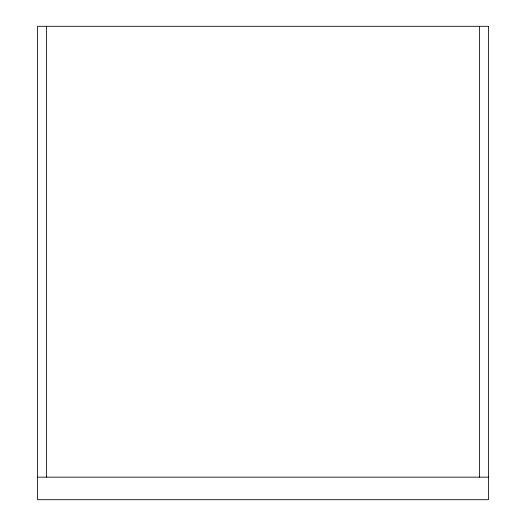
<?xml version="1.0" encoding="UTF-8"?>
<svg xmlns="http://www.w3.org/2000/svg" width="526" height="526" viewBox="0 0 526 526"><rect width="100%" height="100%" fill="white"/><g stroke="black" fill="none" stroke-linecap="round" stroke-linejoin="round"><path stroke-width="0.79" d="M37.57 477.154L488.43 477.154M479.41 26.3L479.41 477.154M46.59 26.3L46.59 477.154M488.43 26.3L37.57 26.3L37.57 499.7L488.43 499.7L488.43 26.3"/></g></svg>
